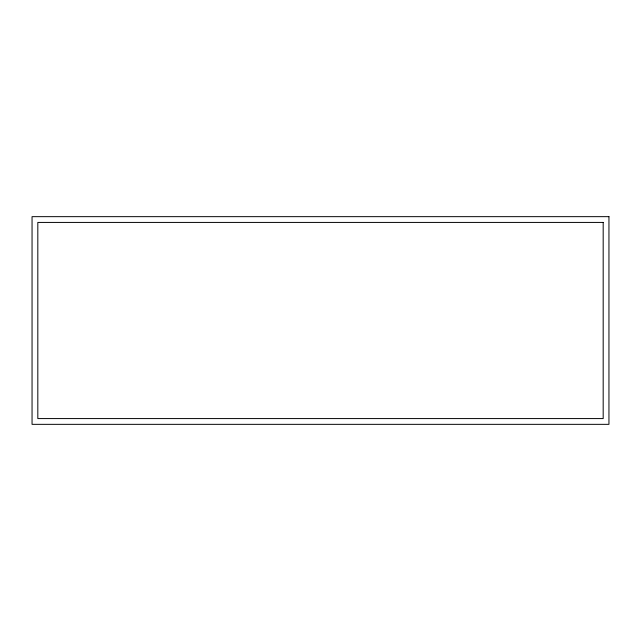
<?xml version="1.0" encoding="UTF-8"?>
<svg xmlns="http://www.w3.org/2000/svg" width="641" height="641" viewBox="0 0 641 641"><rect width="100%" height="100%" fill="white"/><g stroke="black" fill="none" stroke-linecap="round" stroke-linejoin="round"><path stroke-width="0.96" d="M608.95 216.658L32.05 216.658L32.05 424.342L608.95 424.342L608.95 216.658M603.181 222.427L37.819 222.427L37.819 418.573L603.181 418.573L603.181 222.427"/></g></svg>
